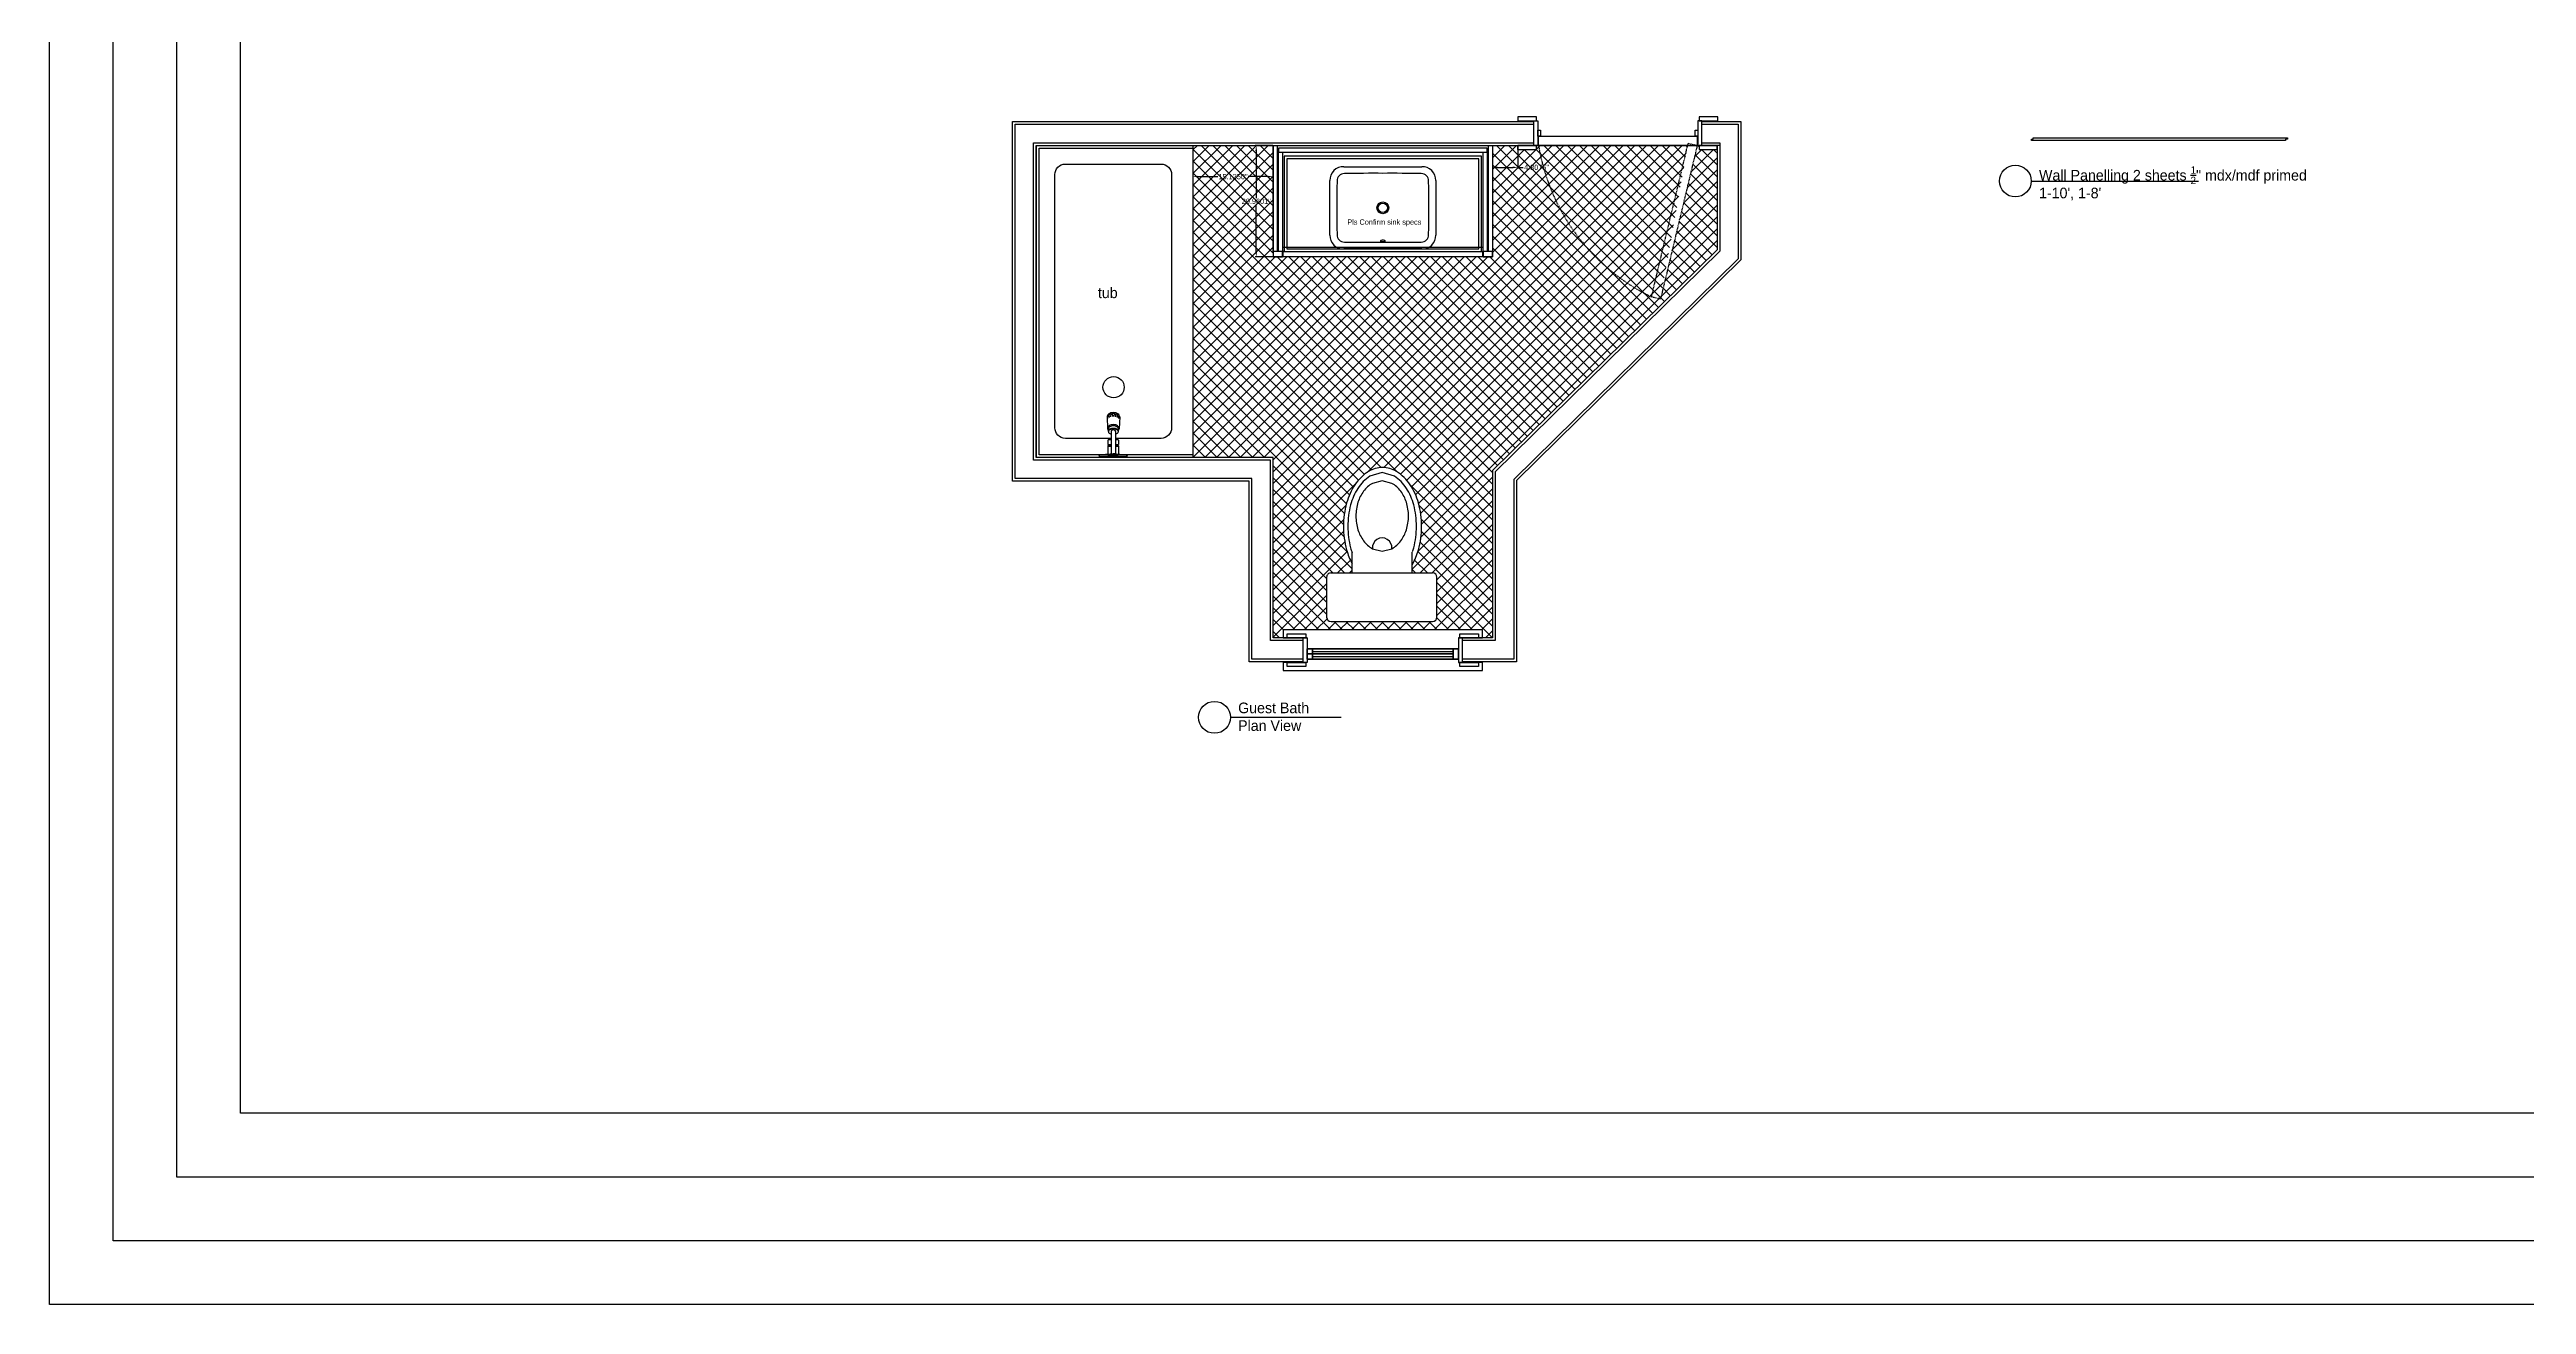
# Model space of a CAD drawing. Header units: inches. Extents: x -292 to 2932, y -132 to 3398.
# Drawn here: x -291.8 to 174.8, y -131.8 to 104.6 of the extents above; entities that cross this region are included whole.
import ezdxf

# ---------------------------------------------------------------- set-up
doc = ezdxf.new("R2010")
doc.units = ezdxf.units.IN
doc.header["$MEASUREMENT"] = 0
doc.linetypes.add('PHANTOM', pattern=[0.49999999999999994, 0.25, -0.05, 0.05, -0.05, 0.05, -0.05])
doc.layers.add('0Xlines', color=3, linetype='Continuous')
doc.layers.add('PKT DOOR UNIT', color=210, linetype='Continuous')
doc.styles.add('Roman', font='Avenir Next.ttf', dxfattribs={"height": 1})
doc.dimstyles.get("Standard").update_dxf_attribs({"dimtxt": 0.7424999999999999, "dimasz": 0.9924999999999999, "dimexe": 0.18, "dimexo": 0.0625, "dimgap": 0.09, "dimtad": 0, "dimtih": 1, "dimtoh": 1, "dimdec": 4, "dimzin": 0, "dimdsep": 46, "dimtxsty": 'Roman', "dimcen": 0.09, "dimadec": 0, "dimazin": 0, "dimtfac": 1, "dimtdec": 4, "dimtofl": 0, "dimtmove": 0, "dimatfit": 3, "dimfxl": 1, "dimtolj": 1, "dimtzin": 0, "dimarcsym": 0})

# ---------------------------------------------------------------- blocks, each defined once
blk = doc.blocks.new('20000pln')
at = {"transparency": 33554687}
for p, q in [((-9.971855475521666, -5.131249999950001), (-9.972692304121667, 5.13124999775)), ((-7.353170814121667, 7.750771489949997), (7.352629186178333, 7.750771489949997)), ((9.972150559478335, 5.131250000050002), (9.972150675778334, -5.131249997749997)), ((7.352629185878333, -7.750771489950001), (-7.353170814421667, -7.750771489950001))]:
    blk.add_line(p, q, dxfattribs=at)
for centre, radius in [((0.0007527163783338509, 5.000444502911705e-11), 1.114744805270685), ((-0.0002708141216665183, 5.000089231543825e-11), 0.875)]:
    blk.add_circle(centre, radius, dxfattribs=at)
for centre, radius, start, end in [((-7.438543657667001, 5.216622843423639), 2.535586300070741, 88.07049426454762, 181.9295057835721), ((139.913142485601, -1.035964246298704e-05), 148.6052583137106, 178.0590058026567, 181.9409861481683), ((-7.244541486425074, 5.089654267623896), 1.363475887402251, 89.59608137130498, 182.3692729555541), ((-1.937743676757715, -303.4453457139434), 309.9437118633986, 89.64183903131813, 90.9792783472296), ((1.937194153588409, -303.4453552131108), 309.9437213132127, 89.02072019051484, 90.35815950372289), ((7.243999998693658, 5.089654081452803), 1.363475887402251, 357.6307255719971, 90.40391715624625), ((7.437980353036718, 5.216601279709231), 2.535607121806495, 358.070997659274, 91.92899979037938), ((-139.9136841041321, -6.763996527325844e-06), 148.6052583137106, 358.059012379383, 1.940992724894422), ((-7.440419073581374, -5.219306931759721), 2.532967485047557, 178.0077488606975, 271.9739479841556), ((-7.245354496323628, -5.0906422359696), 1.362705509840028, 177.587804800053, 270.4248962480942), ((-1.99040676346785, 295.6109633636976), 302.1098041754582, 269.0052543260671, 270.3776304473859), ((-0.3836726450399652, -6.249897481730823), 0.05288008417402547, 128.1210965505477, 235.969070634378), ((-0.191179253269194, -6.495207332853308), 0.3646983468418034, 105.777885198994, 128.12109655055), ((-0.2336699991712807, -6.027768161556491), 0.3209140906894566, 235.969070634378, 261.3109609711538), ((-0.00664513660071897, -7.148299125601518), 1.043360066677013, 89.59374590005567, 105.777885198994), ((-0.01330233315033613, -4.971851576503717), 1.39921893780449, 258.9221853990802, 270.6174556871058), ((0.01480776590700383, -4.971851576503717), 1.39921893780449, 269.382544312894, 281.0778146009199), ((0.008150569357386672, -7.148299125601518), 1.043360066677013, 74.22211480100606, 90.40625409994432), ((1.990942566400867, 295.5169179782546), 302.0157544421893, 269.6224359079144, 270.9948510143177), ((0.2351754319279484, -6.027768161556491), 0.3209140906894566, 278.6890390288461, 304.0309293656219), ((0.1926846860258618, -6.495207332853308), 0.3646983468418034, 51.87890344944996, 74.22211480100596), ((0.3851780777966329, -6.249897481730823), 0.05288008417402547, 304.0309293656218, 51.87890344945224), ((7.244812746967963, -5.090642422161583), 1.362705509840028, 269.575102279457, 2.412193727498168), ((7.444796024220759, -5.223416838311508), 2.529034650068834, 267.9114795955528, 2.088520454754227)]:
    blk.add_arc(centre, radius, start, end, dxfattribs=at)
at = {"layer": 'Defpoints', "transparency": 33554687}
for tag, p in [('TRADENAME', (-0.002856961166845196, 0.009282081049811097)), ('MODELNUMBER', (-0.002856961166845196, 0.01094874771647625)), ('PRODUCT', (-0.002856961166845196, 0.007615414383145946)), ('MATERIAL', (-0.002856961166845196, 0.005948747716480796))]:
    blk.add_attdef(tag, p, '', height=0.001, dxfattribs=at)
blk = doc.blocks.new('A$C44022395')
at = {"transparency": 33554687}
for p, q in [((-2.663182385731488e-08, 0.6876994158155867), (-2.663182385731488e-08, 0.5044370851828717)), ((0.4866341153992835, 0.7076994158123853), (0.01999997336770321, 0.7076994158123853)), ((0.5066341153988105, 0.5044370851828717), (0.5066341153988105, 0.6876994158155867)), ((0.4866341153992835, 0.4844370851860731), (0.01999997336770321, 0.4844370851860731)), ((0.1134020196668644, 0.4844370851860731), (0.1134020196668644, 0.3890364222606877)), ((0.3892069964686016, 0.4844370851860731), (0.3892069964686016, 0.3907709797713323)), ((0.2516545143835174, 0.3845761315242271), (0.2073626185692774, 0.3731387827501749)), ((0.2959464101986669, 0.3731387827501749), (0.2516545143835174, 0.3845761315242271)), ((0.1954603267304265, 0.0404247152255266), (0.2516545143835174, 0.02378816992859356)), ((0.2073626185692774, 0.07338578387862071), (0.2516545143835174, 0.06194843509729253)), ((0.2516545143835174, 0.06194843509729253), (0.2959464101986669, 0.07338578387862071)), ((0.2516545143835174, 0.02378816992859356), (0.3078487020375178, 0.0404247152255266))]:
    blk.add_line(p, q, dxfattribs=at)
for centre, radius, start, end in [((0.01999997336770321, 0.6876994158155867), 0.02, 90, 180), ((0.4866341153992835, 0.6876994158155867), 0.02, 0, 90), ((0.01999997336770321, 0.5044370851828717), 0.02, 180, 270), ((0.4866341153992835, 0.5044370851828717), 0.02, 270, 0), ((0.4778423865454897, 0.2708387178063276), 0.4073161405555923, 164.6519790092094, 180), ((0.3656279370579796, 0.3016382289279136), 0.2909516590373714, 150.4482831004161, 164.6519790092094), ((0.4797213800111422, 0.2708387178063276), 0.3857447108673356, 165.1916038470284, 180), ((0.3673000354183387, 0.3005593432826572), 0.2694611165864446, 161.3358546002224, 165.1916038470284), ((0.2702471662914832, 0.2594957142573548), 0.1298815358620766, 118.9580088069939, 143.1831510018807), ((0.2517834322652561, 0.3687662435913808), 0.04507247589470027, 174.4043093204551, 5.595690679544887), ((0.2330618624764611, 0.2594957142573548), 0.1298815358621112, 36.81684899811932, 61.04199119300613), ((0.1360089933477866, 0.3005593432826572), 0.2694611165885756, 14.80839615297157, 19.66062242981801), ((0.1343560317091033, 0.3016382289279136), 0.2909516590384968, 15.34802099079057, 28.50583840291709), ((0.02358764875771158, 0.2708387178063276), 0.3857447108669021, 0, 14.80839615297157), ((0.02214158222341212, 0.2708387178063276), 0.407316140555622, 0, 15.34802099079057), ((0.4778423865445802, 0.2708387178063276), 0.4073161405553947, 180, 195.3480209907906), ((0.4797213800111422, 0.2708387178063276), 0.3857447108669021, 180, 194.8083961529716), ((0.3456956399531919, 0.2232622833107598), 0.2147933044989484, 162.7733567429538, 180), ((0.2995287645471763, 0.2375768472120399), 0.1664581503735385, 143.1831510018807, 162.7733567429538), ((0.2037802642198585, 0.2375768472120399), 0.1664581503736972, 17.22664325747521, 36.81684899864042), ((0.1576133888147524, 0.2232622833107598), 0.2147933044986985, 0, 17.22664325704617), ((0.02358764875771158, 0.2708387178063276), 0.3857447108669064, 345.1916038470284, 0), ((0.02214158222341212, 0.2708387178063276), 0.4073161405555923, 344.6519790092094, 0), ((0.3656279370579796, 0.2400392066847417), 0.2909516590377401, 195.3480209907906, 213.5296269818849), ((0.3673000354183387, 0.241118092329998), 0.2694611165864356, 194.8083961534012, 212.5476974908205), ((0.3456956399522824, 0.2232622833107598), 0.2147933044980164, 180, 197.2266432570462), ((0.2995287645471763, 0.2089477194094798), 0.1664581503734279, 197.2266432570462, 216.8168489981193), ((0.203780264220768, 0.2089477194167557), 0.166458150373083, 323.1831510013596, 342.7733567425248), ((0.1576133888147524, 0.2232622833107598), 0.2147933044986639, 342.7733567429539, 0), ((0.1360089933505151, 0.241118092329998), 0.2694611165864682, 327.4523025091794, 345.1916038465987), ((0.1343560317100128, 0.2400392066847417), 0.2909516590377404, 326.4703730181151, 344.6519790092094), ((0.2946954162753173, 0.1930372303904733), 0.2058598951574026, 213.5296269818849, 237.9902542670021), ((0.2962992833272438, 0.1958024850755464), 0.1852316024094118, 212.547697490357, 237.0167445983065), ((0.2702471662905737, 0.1870288523641648), 0.1298815358617013, 216.8168489986404, 241.0419911930973), ((0.2499919843839962, 0.1215238551958464), 0.1215239025182785, 237.9902542670904, 270.0000000002084), ((0.2499919843849057, 0.1215238551958464), 0.12152390251822, 269.9999999997916, 302.0097457329096), ((0.2330618624773706, 0.1870288523641648), 0.1298815358617463, 298.9580088069026, 323.1831510013596), ((0.2070097454407005, 0.1958024850755464), 0.1852316024094463, 302.9832554016936, 327.452302509643), ((0.2052885524926751, 0.1930372303904733), 0.2058598951573812, 302.0097457329979, 326.4703730181151)]:
    blk.add_arc(centre, radius, start, end, dxfattribs=at)
blk = doc.blocks.new('*D15')
at = {"color": 0, "lineweight": -2, "transparency": 16777216}
for p, q in [((-76.38528312860763, 86.42260676945537), (-76.38528312860763, 80.47320756428903)), ((-61.26028312860763, 86.42260676945537), (-61.26028312860763, 80.47320756428903)), ((-75.39278312860762, 80.65320756428903), (-71.68891307211045, 80.65320756428903)), ((-62.25278312860762, 80.65320756428903), (-65.9566531851048, 80.65320756428903))]:
    blk.add_line(p, q, dxfattribs=at)
at = {"color": 0, "transparency": 16777216}
for points in [[(-75.39278312860762, 80.8186242309557), (-75.39278312860762, 80.48779089762236), (-76.38528312860763, 80.65320756428903)], [(-62.25278312860762, 80.8186242309557), (-62.25278312860762, 80.48779089762236), (-61.26028312860763, 80.65320756428903)]]:
    blk.add_solid(points, dxfattribs=at)
at = {"layer": 'Defpoints', "color": 0, "transparency": 16777216}
for p in [(-76.38528312860763, 86.48510676945537), (-61.26028312860763, 86.48510676945537), (-61.26028312860763, 80.65320756428903)]:
    blk.add_point(p, dxfattribs=at)
at = {"color": 0, "transparency": 16777216, "insert": (-68.82278312860763, 80.65320756428903), "char_height": 1, "attachment_point": 5, "style": 'Roman'}
blk.add_mtext('\\A1;15.1250"', dxfattribs=at)
blk = doc.blocks.new('*D30')
at = {"color": 0, "lineweight": -2, "transparency": 16777216}
for p, q in [((-61.32278312860763, 86.48510676945537), (-64.6235807648319, 86.48510676945537)), ((-64.44358076483189, 85.49260676945536), (-64.44358076483189, 76.62045919692922)), ((-64.44358076483189, 66.51746416677597), (-64.44358076483189, 75.38961173930211)), ((-61.32278312860764, 65.52496416677596), (-64.6235807648319, 65.52496416677596))]:
    blk.add_line(p, q, dxfattribs=at)
at = {"color": 0, "transparency": 16777216}
for points in [[(-64.60899743149857, 85.49260676945536), (-64.27816409816522, 85.49260676945536), (-64.44358076483189, 86.48510676945537)], [(-64.60899743149857, 66.51746416677597), (-64.27816409816522, 66.51746416677597), (-64.44358076483189, 65.52496416677596)]]:
    blk.add_solid(points, dxfattribs=at)
at = {"layer": 'Defpoints', "color": 0, "transparency": 16777216}
for p in [(-61.26028312860763, 86.48510676945537), (-64.44358076483189, 65.52496416677596), (-61.26028312860764, 65.52496416677596)]:
    blk.add_point(p, dxfattribs=at)
at = {"color": 0, "transparency": 16777216, "insert": (-64.4435807648319, 76.00503546811565), "char_height": 1, "attachment_point": 5, "style": 'Roman'}
blk.add_mtext('\\A1;20.9601"', dxfattribs=at)
blk = doc.blocks.new('*D31')
at = {"color": 0, "lineweight": -2, "transparency": 16777216}
for p, q in [((-19.94278312860752, 86.46246416677607), (-19.94278312860752, 82.21374747612148)), ((-15.13528312860763, 86.0874641667763), (-15.13528312860763, 82.21374747612148)), ((-18.95028312860752, 82.39374747612149), (-16.12778312860762, 82.39374747612149)), ((-15.13528312860763, 82.39374747612149), (-14.14278312860763, 82.39374747612149))]:
    blk.add_line(p, q, dxfattribs=at)
at = {"color": 0, "transparency": 16777216}
for points in [[(-18.95028312860752, 82.55916414278816), (-18.95028312860752, 82.22833080945482), (-19.94278312860752, 82.39374747612149)], [(-16.12778312860762, 82.55916414278816), (-16.12778312860762, 82.22833080945482), (-15.13528312860763, 82.39374747612149)]]:
    blk.add_solid(points, dxfattribs=at)
at = {"layer": 'Defpoints', "color": 0, "transparency": 16777216}
for p in [(-19.94278312860752, 86.52496416677607), (-15.13528312860763, 86.1499641667763), (-15.13528312860763, 82.39374747612149)]:
    blk.add_point(p, dxfattribs=at)
at = {"color": 0, "transparency": 16777216, "insert": (-11.63541024725169, 82.39374747612149), "char_height": 1, "attachment_point": 5, "style": 'Roman'}
blk.add_mtext('\\A1;4.8075"', dxfattribs=at)

msp = doc.modelspace()

# ---------------------------------------------------------------- hatches: boundary and pattern name
at = {"transparency": 33554457}
h = msp.add_hatch(dxfattribs=at)
h.set_pattern_fill('ANSI37', color=256, scale=12.6)
h.set_pattern_definition([(45, (-124.1935600215824, 2.842170943040401e-14), (-1.113693180368812, 1.113693180368812), []), (135, (-124.1935600215824, 2.842170943040401e-14), (-1.113693180368812, -1.113693180368812), [])])
edge = h.paths.add_edge_path()
edge.add_line((22.36471687139237, 66.83746416677607), (22.36471687139237, 85.77496416677607))
edge.add_line((22.36471687139237, 85.77496416677607), (18.98971687139237, 85.77496416677607))
edge.add_line((18.98971687139237, 85.77496416677607), (18.98971687139237, 86.52496416677607))
edge.add_line((18.98971687139237, 86.52496416677607), (18.63296056509716, 86.52496416677607))
edge.add_line((18.63296056509716, 86.52496416677607), (11.71298607599883, 57.59096248933193))
edge.add_line((11.71298607599883, 57.59096248933193), (16.83360696788725, 86.52496416677425))
edge.add_arc((2.786661919639897, 33548.54396935312), 33462.02195355381, 269.9759479361088, 270.0240520638912, ccw=False)
edge.add_line((-11.26028312860745, 86.52496416677425), (-11.63528312860763, 86.52496416677425))
edge.add_line((-11.63528312860763, 86.52496416677425), (-11.63528312860763, 85.77496416677425))
edge.add_line((-11.63528312860763, 85.77496416677425), (-15.13528312860763, 85.77496416677425))
edge.add_line((-15.13528312860763, 85.77496416677425), (-15.13528312860763, 86.52496416677647))
edge.add_line((-15.13528312860763, 86.52496416677647), (-19.94278312860752, 86.52496416677653))
edge.add_line((-19.94278312860752, 86.52496416677653), (-19.94278312860752, 66.52496416677596))
edge.add_line((-19.94278312860752, 66.52496416677596), (-19.94278312860752, 65.52496416677596))
edge.add_line((-19.94278312860752, 65.52496416677596), (-21.69278312860752, 65.52496416677596))
edge.add_line((-21.69278312860752, 65.52496416677596), (-59.38528312860717, 65.52496416677607))
edge.add_line((-59.38528312860717, 65.52496416677607), (-61.26028312860717, 65.52496416677596))
edge.add_line((-61.26028312860717, 65.52496416677596), (-61.26028312860717, 66.52496416677596))
edge.add_line((-61.26028312860717, 66.52496416677596), (-61.26028312860717, 86.52496416677619))
edge.add_line((-61.26028312860717, 86.52496416677619), (-76.38528312860763, 86.52496416677538))
edge.add_line((-76.38528312860763, 86.52496416677538), (-76.38528312860763, 27.77496416677607))
edge.add_line((-76.38528312860763, 27.77496416677607), (-61.26028312860763, 27.77496416677607))
edge.add_line((-61.26028312860763, 27.77496416677607), (-61.26028312860763, -6.225035833223927))
edge.add_line((-61.26028312860763, -6.225035833223927), (-59.35151128175517, -6.225035833223934))
edge.add_line((-59.35151128175517, -6.225035833223934), (-59.35151128175517, -4.725035833225739))
edge.add_line((-59.35151128175517, -4.725035833225739), (-21.85155497545998, -4.725035833226663))
edge.add_line((-21.85155497545998, -4.725035833226663), (-21.85155497545998, -6.225035833223934))
edge.add_line((-21.85155497545998, -6.225035833223934), (-19.94278312860752, -6.225035833223927))
edge.add_line((-19.94278312860752, -6.225035833223927), (-19.94278312860752, 25.27496416677606))
edge.add_line((-19.94278312860752, 25.27496416677606), (22.36471687139237, 66.83746416677607))
edge = h.paths.add_edge_path(flags=16)
edge.add_arc((-40.65176949068493, 20.89558535792592), 4.984585618650111, 89.99999999979161, 122.01017721853091, ccw=False)
edge.add_arc((-40.65176949071856, 20.89558535792346), 4.98458561865257, 57.99025426642987, 89.9999999994049, ccw=False)
edge.add_arc((-42.48538476373638, 17.9622978798742), 8.443822586298003, 33.5296269816821, 57.990254267621594, ccw=False)
edge.add_arc((-45.39484714660608, 16.03440245993492), 11.93405926989938, 15.348020991297005, 33.529626981160106, ccw=False)
edge.add_arc((-49.99758388829682, 14.77108884821797), 16.70701923148079, 0, 15.348020991392502, ccw=False)
edge.add_arc((-49.99758388830497, 14.77108884825154), 16.70701923148894, 344.65197900764224, 359.9999999998849, ccw=False)
edge.add_arc((-45.39484714659459, 13.50777523651845), 11.93405926988431, 330.10034372084306, 344.6519790074014, ccw=False)
edge.add_line((-35.0492142758094, 7.558855068955189), (-35.0492142758094, 6.009854818158736))
edge.add_line((-35.0492142758094, 6.009854818158736), (-31.21812670075042, 6.009854818158743))
edge.add_arc((-31.2181120227733, 5.189508283104875), 0.8203465351851807, 7.958078640513122e-13, 90.00102515961822, ccw=False)
edge.add_line((-30.39776548758812, 5.189508283104885), (-30.39776548758813, -2.327422615122622))
edge.add_arc((-31.2181120227733, -2.327422615120521), 0.8203465351851662, 270.00102518485835, 359.99999999985323, ccw=False)
edge.add_line((-31.2180973444348, -3.147769150174369), (-50.35818242554714, -3.147769150174355))
edge.add_arc((-50.35819710350897, -2.327422615120473), 0.8203465351851938, 180.0000000000012, 270.00102515855025, ccw=False)
edge.add_line((-51.17854363869417, -2.32742261512049), (-51.17854363869417, 5.18950828310701))
edge.add_arc((-50.35819710350899, 5.189508283104883), 0.8203465351851804, 90.00102515784062, 179.9999999998514, ccw=False)
edge.add_line((-50.35821178146065, 6.00985481815875), (-46.36199713111604, 6.009854818158743))
edge.add_line((-46.36199713111604, 6.009854818158743), (-46.36199713111604, 7.750156020438998))
edge.add_arc((-35.90869183467959, 13.50777523654752), 11.93405926993027, 195.3480209916658, 208.8457151611651, ccw=False)
edge.add_arc((-31.30595509299845, 14.7710888482179), 16.70701923149009, 179.9999999999999, 195.3480209915106, ccw=False)
edge.add_arc((-31.30595509299962, 14.77108884820751), 16.70701923148891, 164.6519790085325, 179.9999999999643, ccw=False)
edge.add_arc((-35.90869183472522, 16.03440245982727), 11.93405926989962, 146.4703730183136, 164.6519790081037, ccw=False)
edge.add_arc((-38.81815421750096, 17.96229787991035), 8.443822586297143, 122.01000044910231, 146.4703730187396, ccw=False)
edge = h.paths.add_edge_path(flags=0)
edge.add_arc((-41.48258290532011, 15.23634853132667), 5.327393396449218, 299.191926519378, 323.1831510019945)
edge.add_arc((-42.68363578920236, 16.13540186300802), 6.827668345613268, 323.1831510041914, 342.7729075921147)
edge.add_arc((-44.57727760318488, 16.72254700796312), 8.810247156334341, 342.7730086643745, 360.0000000000002)
edge.add_arc((-44.57727760314665, 16.7225470079602), 8.810247156296114, 1.908423676408792e-11, 17.22698410847832)
edge.add_arc((-42.68363578913885, 17.30969215271346), 6.827668345608732, 17.2270830838415, 36.81684899665068)
edge.add_arc((-41.48258290547797, 18.20874548470864), 5.327393396433826, 36.8168489949559, 61.04199118676187)
edge.add_line((-38.90322686295187, 22.87008035856729), (-40.71996202688504, 23.33920983092839))
edge.add_line((-40.71996202688504, 23.33920983092839), (-42.53669719086267, 22.87008035856545))
edge.add_arc((-39.95734114832949, 18.20874548470865), 5.327393396435633, 118.9580088133144, 143.1823204759383)
edge.add_arc((-38.75628826469116, 17.30969215250472), 6.82766834559459, 143.1825029687058, 162.7733567473586)
edge.add_arc((-36.86264645062255, 16.7225470079631), 8.810247156322646, 162.7733567484946, 179.9999999999998)
edge.add_arc((-36.8626464506211, 16.72254700795857), 8.810247156324095, 179.9999999999703, 197.2269129292163)
edge.add_arc((-38.75628826462622, 16.13540186319634), 6.827668345619687, 197.2269912358788, 216.8168489965142)
edge.add_arc((-39.95734114829207, 15.23634853121768), 5.327393396450712, 216.8168489949554, 240.670776081791)
edge.add_arc((-40.72524989376541, 10.75436352436638), 1.848752471621729, -5.238069069187077, 185.0439069751025, ccw=False)
h.paths.add_polyline_path([(-54.0350203039588, 59.7218387166383), (-37.7807830158232, 59.7218387166383)], flags=16)

# ---------------------------------------------------------------- linework, layer by layer
at = {"transparency": 33554687}
for p, q in [((-76.13528312860763, 86.52496416677539), (-61.26028312860763, 86.52496416677619)), ((-61.26028312860763, 86.52496416677619), (-61.26028312860717, 65.52496416677607)), ((-19.94278312860752, 86.52496416677653), (-19.94278312860752, 85.27496416677653)), ((-19.94278312860752, 86.52496416677607), (-19.94278312860752, 65.52496416677607)), ((-15.13528312860763, 85.77496416677653), (-15.13528312860763, 86.52496416677607)), ((-15.13528312860763, 85.77496416677653), (-11.77852682231196, 85.77496416677653)), ((18.98971687139237, 86.52496416677607), (18.98971687139237, 85.77496416677607)), ((18.98971687139237, 85.77496416677607), (22.36471687139237, 85.77496416677607)), ((22.86471687139215, 86.52496416677607), (19.48971687139215, 86.52496416677607)), ((81.568198506704, 79.82015033172684), (113.0429695815674, 79.82015033172684)), ((-19.94278312860752, 65.52496416677607), (-61.26028312860763, 65.52496416677596)), ((-59.19778312860717, 66.52496416677596), (-59.51028312860717, 66.52496416677596)), ((-22.00528312860752, 66.52496416677596), (-21.69278312860752, 66.52496416677596)), ((-69.31247645899063, -21.18938096397321), (-48.46099407112564, -21.18938096397321))]:
    msp.add_line(p, q, dxfattribs=at)
at = {"transparency": 33554541}
for p, q in [((-92.53571270865977, 35.40023228341934), (-92.44402265311896, 33.16481575370916)), ((-92.41097353272178, 35.07711930649211), (-92.36976492528605, 35.59458858566732)), ((-92.36976492528605, 35.59458858566732), (-92.37361781156677, 35.59460806741178)), ((-92.30766879881956, 32.63600671934682), (-92.30657508972581, 32.85230853828547)), ((-92.30657508972581, 32.85230853828547), (-92.30480798898802, 33.20178638940364)), ((-92.10804951554786, 35.28381712959043), (-92.14402308356462, 35.80167667322385)), ((-91.83600922581445, 35.439151734482), (-91.79480061838026, 35.9566210133567)), ((-91.79480061838026, 35.9566210133567), (-91.79719946620827, 35.95663314289725)), ((-91.48739866091219, 35.47682576786255), (-91.52443248023816, 36.00994822021273)), ((-91.20446853794247, 35.47539515923472), (-91.16172309781916, 36.01216292377726)), ((-90.87174659145401, 35.43427603432772), (-90.9084448780678, 35.96256830540661)), ((-90.59888507446404, 35.30641081418719), (-90.55767646710339, 35.82388009336282)), ((-90.41761966750896, 32.62644986988201), (-90.41656090491003, 32.83584035340346)), ((-90.41656090491003, 32.83584035340346), (-90.41475885767741, 33.19222953993884)), ((-90.3001668231042, 35.12695145465736), (-90.33614039112246, 35.64481099799025)), ((-90.33614039112246, 35.64481099799025), (-90.33263848597763, 35.64479329094775)), ((-90.16163405800883, 35.38822798580294), (-90.26994146143147, 33.15646638065795)), ((-94.11842832272417, 28.04676464899072), (-89.23639390901218, 28.02207911716992)), ((-92.85591154209165, 28.26223339084666), (-93.75709643475504, 28.26679014453971)), ((-92.13530711152202, 28.25858972468341), (-92.85591154209165, 28.26223339084666)), ((-92.7668833437034, 28.36262528982261), (-92.40252547602651, 28.36078294972943)), ((-92.3949225268448, 29.86441105951867), (-92.40252547602651, 28.36078294972943)), ((-92.40252547602651, 28.36078294972943), (-91.99794364209964, 28.35873722106609)), ((-92.39454754402166, 29.93857105981427), (-92.3949225268448, 29.86441105951867)), ((-92.3949225268448, 29.86441105951867), (-91.78001834220882, 29.86130185636067)), ((-92.38914752073036, 29.94858618360128), (-91.7795925821218, 29.94550402838515)), ((-92.30416699187924, 29.8639521629898), (-92.38483857844848, 29.86436007101513)), ((-92.37939355907817, 30.98406675563527), (-92.38337066232513, 30.19751878658518)), ((-92.38337066232513, 30.19751878658518), (-92.22693488829209, 30.19672778432043)), ((-92.22693488829209, 30.19672778432043), (-91.77833376313097, 30.19445947639558)), ((-92.21723456996415, 31.14459411272349), (-92.17689877667954, 31.14439015871082)), ((-92.17689877667954, 31.14439015871082), (-92.17671212943944, 31.18130320786106)), ((-92.17689877667954, 31.14439015871082), (-91.77354084383335, 31.14235061858417)), ((-90.97330247651638, 29.85722277610737), (-90.37813286253856, 29.85421335888505)), ((-90.97287671642935, 29.94142494813185), (-90.38305634847895, 29.93844257885139)), ((-90.97161789743853, 30.19038039614228), (-90.54275134293557, 30.18821187415311)), ((-90.9668249781409, 31.13827153833087), (-90.56346704521955, 31.13623199820384)), ((-90.77058307491384, 28.35253119182308), (-90.38573581172028, 28.3505852490958)), ((-90.07450037671167, 28.24816945601718), (-90.63423937562996, 28.25099972178309)), ((-90.56346704521955, 31.13623199820384), (-90.56328039797945, 31.17314504735408)), ((-90.56346704521955, 31.13623199820384), (-90.52313125193493, 31.13602804419118)), ((-90.54275134293557, 30.18821187415311), (-90.36658099816923, 30.18732108595231)), ((-90.37813286253856, 29.85421335888505), (-90.38573581172028, 28.3505852490958)), ((-90.38573581172028, 28.3505852490958), (-90.16237871050981, 28.34945586565396)), ((-90.37775787971543, 29.92837335918064), (-90.37813286253856, 29.85421335888505)), ((-90.36618661375317, 30.26531812103283), (-90.36658099816923, 30.18732108595231)), ((-90.36243385066774, 31.00749854730693), (-90.36618661375317, 30.26531812103283)), ((-89.05448286129013, 28.24301183673371), (-90.07450037671167, 28.24816945601718)), ((-89.23639390901218, 28.02207911716992), (-88.67309622930036, 28.01923085728095))]:
    msp.add_line(p, q, dxfattribs=at)
for p, q in [((-53.85151128175517, -8.760587342492245), (-27.35155497545998, -8.760587342492247)), ((-53.85151128175517, -9.760587342492245), (-27.35155497545998, -9.760587342492247))]:
    msp.add_line(p, q)
at = {"transparency": 33554687}
for points in [[(-55.60151128175517, -10.72503583322393), (-65.76028312860763, -10.72503583322393), (-65.76028312860763, 23.27496416677607), (-110.3852831286076, 23.27496416677607), (-110.3852831286076, 91.02496416677607), (-15.13528312860763, 91.02496416677653), (-12.13528312860763, 91.0249641667765)], [(-55.60151128175517, -10.22503583322393), (-65.26028312860763, -10.22503583322393), (-65.26028312860763, 23.77496416677607), (-109.8852831286076, 23.77496416677607), (-109.8852831286076, 90.52496416677607), (-15.13528312860763, 90.52496416677653), (-12.13528312860763, 90.5249641667765)], [(19.48971687139215, 91.02496416677614), (26.86471687139237, 91.02496416677607), (26.86471687139237, 64.95004505003247), (-15.44278312860753, 23.38754505003246), (-15.44278312860752, -10.72503583322393), (-25.60155497545998, -10.72503583322393)], [(19.48971687139215, 90.52496416677614), (26.36471687139237, 90.52496416677607), (26.36471687139237, 65.15975828522622), (-15.94278312860752, 23.59725828522622), (-15.94278312860752, -10.22503583322393), (-25.60155497545998, -10.22503583322393)], [(-55.60151128175517, -6.725035833223927), (-61.76028312860763, -6.725035833223927), (-61.76028312860763, 27.27496416677607), (-106.3852831286076, 27.27496416677607), (-106.3852831286076, 87.02496416677607), (-19.94278312860752, 87.02496416677653)], [(-105.8852831286076, 27.77496416677607), (-105.8852831286076, 86.52496416677607), (18.63296056509671, 86.52496416677607)], [(-54.85151128175514, -6.225035833223927), (-61.26028312860763, -6.225035833223927), (-61.26028312860763, 27.77496416677607), (-105.8852831286076, 27.77496416677607), (-105.8852831286076, 86.52496416677607), (-76.13528312860763, 86.52496416677539)], [(18.73971687139215, 86.52496416677612), (22.36471687139237, 86.52496416677607), (22.36471687139237, 66.83746416677607), (-19.94278312860752, 25.27496416677607), (-19.94278312860752, -6.225035833223927), (-26.35155497545999, -6.225035833223927)], [(19.48971687139215, 87.02496416677612), (22.86471687139237, 87.02496416677607), (22.86471687139237, 66.62775093158248), (-19.44278312860752, 25.06525093158248), (-19.44278312860752, -6.725035833223927), (-25.60155497545998, -6.725035833223927)], [(-19.94278312860752, 87.02496416677653), (-12.13528312860763, 87.02496416677644)], [(-19.94278312860752, 86.52496416677653), (18.63296056509671, 86.52496416677612)], [(18.73971687139215, 86.52496416677607), (22.36471687139237, 86.52496416677607), (22.36471687139237, 66.83746416677607)], [(81.5734440924789, 87.71357761769832), (81.9484440924789, 87.71357761769832), (81.9484440924789, 87.96357761769832)], [(129.4484440924789, 87.46357761769832), (81.5734440924789, 87.46357761769832), (81.5734440924789, 87.71357761769832)], [(81.9484440924789, 87.96357761769832), (129.8234440924789, 87.96357761769832), (129.8234440924789, 87.71357761769832)], [(129.8234440924789, 87.71357761769832), (129.4484440924789, 87.71357761769832), (129.4484440924789, 87.46357761769832)], [(-54.85151128175517, -6.225035833223927), (-61.26028312860763, -6.225035833223927)], [(-19.94278312860752, -6.225035833223927), (-26.35155497545998, -6.225035833223927)]]:
    msp.add_lwpolyline(points, dxfattribs=at)
at = {"color": 6}
for points in [[(-11.63528312860763, 91.14996416677425), (-11.63528312860763, 91.89996416677425), (-15.13528312860763, 91.89996416677425), (-15.13528312860763, 91.14996416677425)], [(22.48971687139237, 91.14996416677607), (22.48971687139237, 91.89996416677607), (18.98971687139237, 91.89996416677607), (18.98971687139237, 91.14996416677607)], [(-11.63528312860763, 85.77496416677425), (-11.63528312860763, 86.52496416677425), (-15.13528312860763, 86.52496416677425), (-15.13528312860763, 85.77496416677425)], [(22.36471687139237, 85.77496416677607), (22.36471687139237, 86.52496416677607), (18.98971687139237, 86.52496416677607), (18.98971687139237, 85.77496416677607)]]:
    msp.add_lwpolyline(points, close=True, dxfattribs=at)
for points in [[(-76.38528312860763, 27.27496416677607), (-106.3852831286076, 27.27496416677607), (-106.3852831286076, 87.02496416677607), (-76.38528312860763, 87.02496416677607)], [(-76.38528312860763, 86.52496416677607), (-76.38528312860763, 27.77496416677607)], [(-26.35155497545998, -6.225035833224842), (-21.85155497545998, -6.225035833224842), (-21.85155497545998, -4.725035833226661), (-59.35151128175517, -4.725035833225746), (-59.35151128175517, -6.225035833223927), (-54.85151128175517, -6.225035833223929)], [(-26.35155497545998, -9.260587342492249), (-26.35155497545998, -8.260587342492249), (-54.85151128175517, -8.260587342492245), (-54.85151128175517, -9.260587342492245), (-27.35155497545998, -9.260587342492247)], [(-27.35155497545998, -9.260587342492247), (-54.85151128175517, -9.260587342492245), (-54.85151128175517, -10.26058734249224), (-26.35155497545998, -10.26058734249225), (-26.35155497545998, -9.260587342492249)], [(-54.85151128175517, -10.85003583322484), (-59.35151128175517, -10.85003583322484), (-59.35151128175517, -12.35003583322302), (-21.85155497545998, -12.35003583322393), (-21.85155497545998, -10.85003583322575), (-26.35155497545998, -10.85003583322575)]]:
    msp.add_lwpolyline(points)
at = {"transparency": 33554541}
for points in [[(-105.8646666089348, 86.52496416677607), (-76.38528312860763, 86.52496416677607), (-76.38528312860763, 27.77496416677607), (-105.8646666089348, 27.77496416677607)], [(-105.3646666089348, 86.02496416677607), (-76.38528312860763, 86.02496416677607), (-76.38528312860763, 28.27496416677607), (-105.3646666089348, 28.27496416677607)]]:
    msp.add_lwpolyline(points, close=True, dxfattribs=at)
for points in [[(-60.51028312860717, 66.52496416677596), (-61.26028312860717, 66.52496416677596), (-61.26028312860717, 86.52496416677607), (-60.51028312860717, 86.52496416677607)], [(-60.26028312860717, 85.27496416677596), (-20.94278312860752, 85.27496416677596), (-20.94278312860752, 86.02496416677596), (-60.26028312860717, 86.02496416677596)], [(-59.51028312860717, 66.52496416677596), (-60.26028312860717, 66.52496416677596), (-60.26028312860717, 85.27496416677596), (-59.51028312860717, 85.27496416677596)], [(-20.94278312860752, 66.52496416677596), (-21.69278312860752, 66.52496416677596), (-21.69278312860752, 85.27496416677596), (-20.94278312860752, 85.27496416677596)], [(-19.94278312860752, 66.52496416677596), (-20.69278312860752, 66.52496416677596), (-20.69278312860752, 86.52496416677607), (-19.94278312860752, 86.52496416677607)], [(-61.26028312860717, 65.52496416677596), (-59.51028312860717, 65.52496416677596), (-59.51028312860717, 66.52496416677596), (-61.26028312860717, 66.52496416677596)], [(-59.38528312860717, 66.52496416677596), (-21.81778312860752, 66.52496416677596), (-21.81778312860752, 65.52496416677607), (-59.38528312860717, 65.52496416677607)], [(-21.69278312860752, 65.52496416677596), (-19.94278312860752, 65.52496416677596), (-19.94278312860752, 66.52496416677596), (-21.69278312860752, 66.52496416677596)], [(-53.85151128175517, -10.26058734249225), (-54.85151128175517, -10.26058734249224), (-54.85151128175517, -8.260587342492473), (-53.85151128175517, -8.260587342492473)], [(-27.35155497545998, -9.260587342492247), (-53.85151128175517, -9.260587342492245), (-53.85151128175517, -8.260587342492245), (-27.35155497545998, -8.260587342492247)], [(-27.35155497545998, -10.26058734249225), (-53.85151128175517, -10.26058734249225), (-53.85151128175517, -9.260587342492245), (-27.35155497545998, -9.260587342492247)], [(-26.35155497545998, -10.26058734249225), (-27.35155497545998, -10.26058734249225), (-27.35155497545998, -8.260587342492475), (-26.35155497545998, -8.260587342492476)]]:
    msp.add_lwpolyline(points, close=True)
at = {"transparency": 33554687}
for points in [[(-59.19778312860717, 66.52496416677596), (-22.00528312860752, 66.52496416677596), (-22.00528312860752, 84.52496416677596), (-59.19778312860717, 84.52496416677596)], [(-58.69778312860717, 67.02496416677596), (-22.50528312860752, 67.02496416677596), (-22.50528312860752, 84.02496416677596), (-58.69778312860717, 84.02496416677596)], [(-54.85151128175517, -10.85003583322302), (-55.60151128175517, -10.85003583322302), (-55.60151128175517, -6.22503583322302), (-54.85151128175517, -6.22503583322302)], [(-26.35155497545998, -10.85003583322484), (-25.60155497545998, -10.85003583322484), (-25.60155497545998, -6.225035833224842), (-26.35155497545998, -6.225035833224842)]]:
    msp.add_lwpolyline(points, close=True, dxfattribs=at)
at = {"transparency": 33554541}
for points in [[(-91.77244954562511, 31.35817563896128), (-100.3852831286076, 31.35817563896128, -0.4142135623730951), (-102.3852831286076, 33.35817563896128), (-102.3852831286076, 81.02496416677607, -0.4142135623730951), (-100.3852831286076, 83.02496416677607), (-89.87585149251501, 83.02496416677607)], [(-89.87585149251501, 83.02496416677607), (-82.38528312860763, 83.02496416677607, -0.4142135623730949), (-80.38528312860763, 81.02496416677607), (-80.38528312860763, 33.35817563896128, -0.4142135623730951), (-82.38528312860763, 31.35817563896128), (-90.96571305446041, 31.35817563896128)], [(-90.16398711358555, 35.33974137200185, 0.02172121575484325), (-90.16163405800883, 35.38822798580294, 0.1377032461317454), (-90.24183074058745, 35.67955293162449, 0.107036085048811), (-90.50642548156164, 35.96042023376384, 0.08080151217575948), (-90.87326943147073, 36.13344107226766, 0.06870780131041354), (-91.34459430308097, 36.20094600030355, 0.0687078013104136), (-91.81657772120333, 36.13821081881791, 0.08080151217575855), (-92.185152594414, 35.96890855401131, 0.1070360850488126), (-92.45257408964382, 35.69073134018659, 0.1377032461317515), (-92.53571270865977, 35.40023228341934, 0.01158154600085826), (-92.53524394579107, 35.37434476036894, 0.1070360850488107)], [(-92.37361781156677, 35.59460806741178, 0.02862048969216728), (-92.43332398606005, 35.50911829309895, 0.1377032461317515), (-92.51646260507448, 35.2186192366322, 0.01158154600085826), (-92.5159938422042, 35.19273171388235, 0.1070360850488107)], [(-90.26780489319066, 33.20049209601271, 0.138318300629834), (-90.3412569555368, 33.46606312812918, 0.1070627939593127), (-90.58415309699812, 33.722626249745, 0.08052273129270879), (-90.92055333751013, 33.88048070923917, 0.06835315746386325), (-91.35314915114427, 33.94212708179897, 0.06835315746386456), (-91.78634624678637, 33.88485850681309, 0.0805227312927094), (-92.12432559663938, 33.73041398207696, 0.1070627939593105), (-92.36980382463558, 33.47632027792444, 0.1383183006298341), (-92.44593773056015, 33.21150561269661, 0.02302925468744636), (-92.44402265311896, 33.16481575370916, 0.03434434047714059)], [(-92.44402265311896, 33.16481575370916, 0.1149229740504275), (-92.37248566828917, 32.9459345805805, 0.03434434047714059), (-92.30657508972581, 32.85230853828547, 0.08052273129270932)], [(-90.41761966750896, 32.62644986988201, 0.1665558057868108), (-90.47609812629376, 32.79998887082576, 0.1055200220071628), (-90.69260823865888, 32.9843708499432, 0.06825828563468593), (-90.97926698175989, 33.09189721080649, 0.05442837001673347), (-91.3600948080435, 33.13542571067237, 0.05442837001673333), (-91.74134334533271, 33.0957505757623, 0.06825828563468637), (-92.02907479603542, 32.99112856300579, 0.1055200220071624), (-92.2474384089549, 32.80894548055188, 0.1665558057868361), (-92.30766879881956, 32.63600671934682, 0.1665558057868109)], [(-90.41710657466949, 32.72792375822914, 0.1665558057868108), (-90.47558503345428, 32.90146275917292, 0.1055200220071628), (-90.69209514581941, 33.08584473829033, 0.06825828563468593), (-90.97875388892041, 33.19337109915362, 0.05442837001673347), (-91.35958171520554, 33.23689959871899, 0.05442837001673333), (-91.74083025249323, 33.19722446410942, 0.06825828563468637), (-92.02856170319595, 33.09260245135292, 0.1055200220071624), (-92.24692531611542, 32.91041936889904, 0.1665558057865757), (-92.3071557059801, 32.73748060769394, 0.04517640778394231)], [(-90.41475885767741, 33.19222953993884, 0.1665558057868108), (-90.4732373164622, 33.36576854088259, 0.1055200220071628), (-90.68974742882732, 33.55015052000003, 0.06825828563468593), (-90.97640617192985, 33.65767688056279, 0.05442837001673347), (-91.35723399821194, 33.70120538072918, 0.05442837001673333), (-91.73848253550267, 33.6615302455186, 0.06825828563468637), (-92.02621398620386, 33.55690823306262, 0.1055200220071624), (-92.24457759912335, 33.37472515060871, 0.1665558057868127), (-92.30480798898802, 33.20178638940364, 0.1665558057868109)], [(-91.79732761761798, 35.95659777203079, 0.07558759220304599), (-92.14402308356462, 35.80167667322385, 0.1070360850488126)], [(-90.95913333484613, 32.65944059945141, 0.1305011279624508), (-90.98691991551269, 32.76626331919082, 0.1065042408120166), (-91.07622856295463, 32.86682038592303, 0.08409030875337044), (-91.20165420586052, 32.92967924928392, 0.07306370578637077), (-91.3610126011005, 32.95391464089155, 0.0730637057863727), (-91.52060792930665, 32.93129200774122, 0.08409030875336913), (-91.646662822081, 32.86970473123117, 0.1065042408120189), (-91.73698379086048, 32.77005594416916, 0.130501127962453), (-91.76584920053857, 32.66351967970471, 0.1305011279624533)], [(-91.16172309781916, 36.01216292377726, 0.01937280566882871), (-91.3253441994957, 36.01933295351643, 0.02608795946291786), (-91.52443248023816, 36.00994822021273, 0.0704742329518135)], [(-90.55767646710339, 35.82388009336282, 0.06414934429157802), (-90.85401932788538, 35.95182802548054, 0.004198636715702778), (-90.9084448780678, 35.96256830540661, 0.0273573361924105)], [(-90.41656090491003, 32.83584035340346, 0.03703814086356361), (-90.3439387991904, 32.93567743078523, 0.1383183006298333), (-90.26780489319066, 33.20049209601271, 0.138318300629834)], [(-90.16258299050692, 35.35837506952575, 0.06825980761317628), (-90.22258063700362, 35.49793988453684, 0.05045704697835198), (-90.33263848597763, 35.64479329094775, 0.08080151217575948)], [(-92.30766879881956, 32.63600671934682, 0.1665558057868109), (-92.24919034003484, 32.46246771840304, 0.1055200220071607), (-92.03268022766964, 32.27808573928563, 0.06315190178610065), (-91.76831508829167, 32.17584337771386, 0.05442837001673423)], [(-90.96159922259923, 32.17176429746057, 0.06315190178609699), (-90.6962136702931, 32.27132802622304, 0.1055200220071626), (-90.4778500573737, 32.45351110867692, 0.1665558057868198), (-90.41761966750896, 32.62644986988201, 0.1665558057868108)]]:
    msp.add_lwpolyline(points, format="xyb", dxfattribs=at)
at = {"transparency": 33554531}
msp.add_lwpolyline([(-59.51028312860717, 66.52496416677596), (-21.69278312860752, 66.52496416677597), (-21.69278312860752, 67.27496416677597), (-59.51028312860717, 67.27496416677596)], close=True, dxfattribs=at)
at = {"transparency": 33554541}
for points in [[(-92.2732824429073, 28.03743484844644), (-92.27267058086932, 28.1584422283003)], [(-92.27267058086932, 28.1584422283003), (-91.88805286657676, 28.43885521817235), (-91.78721338336521, 28.43834533314069)], [(-92.27267058086932, 28.1584422283003), (-91.38528312860763, 28.15395524002167)], [(-91.77234256113074, 31.37933386180304), (-91.78721338336521, 28.43834533314069)], [(-91.78721338336521, 28.43834533314069), (-91.38385545051896, 28.43630579301404)], [(-91.76831508829167, 32.17584337771386), (-91.77234256113074, 31.37933386180304)], [(-91.76584920053857, 32.66351967970471), (-91.76831508829167, 32.17584337771386)], [(-90.49789567627084, 28.14946825174266), (-91.38528312860763, 28.15395524002167)], [(-90.98049751767277, 28.43426625288739), (-91.38385545051896, 28.43630579301404)], [(-90.9656266954383, 31.37525478154974), (-90.98049751767277, 28.43426625288739)], [(-90.49789567627084, 28.14946825174266), (-90.87965803438608, 28.43375636785535), (-90.98049751767277, 28.43426625288739)], [(-90.96159922259923, 32.17176429746057), (-90.9656266954383, 31.37525478154974)], [(-90.95913333484613, 32.65944059945141), (-90.96159922259923, 32.17176429746057)], [(-90.49850753830883, 28.0284608718888), (-90.49789567627084, 28.14946825174266)]]:
    msp.add_lwpolyline(points, dxfattribs=at)
at = {"color": 7}
for points in [[(-58.60151128175517, -6.225035833223018), (-58.60151128175517, -5.475035833223018), (-55.10151128175517, -5.475035833223018), (-55.10151128175517, -6.22503583322302)], [(-26.10155497545998, -6.225035833224842), (-26.10155497545998, -5.47503583322484), (-22.60155497545998, -5.475035833224842), (-22.60155497545998, -6.225035833224842)], [(-58.60151128175517, -11.60003583322302), (-58.60151128175517, -10.85003583322302), (-55.10151128175517, -10.85003583322302), (-55.10151128175517, -11.60003583322302)], [(-26.10155497545998, -11.60003583322484), (-26.10155497545998, -10.85003583322484), (-22.60155497545998, -10.85003583322484), (-22.60155497545998, -11.60003583322484)]]:
    msp.add_lwpolyline(points, close=True, dxfattribs=at)
at = {"transparency": 33554687}
for centre in [(78.568198506704, 79.82015033172684), (-72.31247645899063, -21.18938096397321)]:
    msp.add_circle(centre, 3, dxfattribs=at)
at = {"transparency": 33554521}
msp.add_circle((-91.32036903675785, 40.99195413937456), 2, dxfattribs=at)
at = {"transparency": 33554541}
for centre, radius, start, end in [((-93.75913597488322, 27.86343221139295), 0.4033630891813169, 89.7102919367599, 152.9666079860906), ((-92.62243767541636, 28.14524741890195), 0.2609936586435271, 123.603685566088, 153.452502612639), ((-92.3824468060813, 29.93850987361069), 0.0121008926754395, 123.6237818161592, 179.7102919367607), ((-92.59747579042104, 30.26186325170781), 0.3762222603734283, 303.6237818161591, 350.0301294261882), ((-92.21805038601481, 30.98325093958499), 0.1613452356725268, 89.7102919367599, 179.7102919367607), ((-92.05570474958556, 31.18069134582306), 0.1210089267543951, 108.9726824261949, 179.7102919367607), ((-91.37991795804399, 29.21501997693852), 2.199602614214541, 100.276988426815, 108.9726824261949), ((-91.37991795804399, 29.21501997693852), 2.199602614214541, 70.44790144732569, 79.14359544670559), ((-90.68428777790851, 31.17375690939246), 0.1210089267543951, 359.7102919367607, 70.44790144732569), ((-90.17157070232888, 30.249596898755), 0.3762222603734283, 189.3904544475411, 235.7968020573616), ((-90.52394706798559, 30.97468487105268), 0.1613452356725268, 18.20035009309627, 89.7102919367599), ((-90.38985861780604, 29.92843454538497), 0.0121008926754395, 359.7102919367607, 55.79680205736162), ((-90.30882800507086, 28.13362741202018), 0.2608243032873675, 26.04991734251169, 55.84134653407413), ((-89.05508767206572, 27.80509476307346), 0.4379174913069102, 29.27404183080737, 89.92086839028022)]:
    msp.add_arc(centre, radius, start, end, dxfattribs=at)
at = {"layer": '0Xlines', "transparency": 33554687}
for points in [[(-291.7730719457049, 340.9540574259299), (629.9222576916762, 340.9540574259299), (629.9222576916764, -131.7760559069294), (-291.7730719457048, -131.7760559069293)], [(-279.7730719457049, 328.9540574259299), (617.9222576916762, 328.9540574259299), (617.9222576916764, -119.7760559069294), (-279.7730719457048, -119.7760559069293)], [(-267.7730719457049, 316.9540574259299), (605.9222576916764, 316.9540574259299), (605.9222576916764, -107.7760559069293), (-267.7730719457049, -107.7760559069293)], [(-255.7730719457049, 304.9540574259299), (593.9222576916764, 304.9540574259299), (593.9222576916764, -95.77605590692929), (-255.7730719457049, -95.77605590692929)]]:
    msp.add_lwpolyline(points, close=True, dxfattribs=at)
at = {"layer": 'PKT DOOR UNIT', "transparency": 33554687}
for points in [[(-11.38528312860763, 86.52496416677425), (-12.13528312860763, 86.52496416677425), (-12.13528312860763, 91.14996416677425), (-11.38528312860763, 91.14996416677425)], [(18.73971687139215, 86.52496416677607), (19.48971687139215, 86.52496416677607), (19.48971687139215, 91.14996416677607), (18.73971687139215, 91.14996416677607)]]:
    msp.add_lwpolyline(points, close=True, dxfattribs=at)
at = {"layer": 'PKT DOOR UNIT'}
for points in [[(-11.38528312860763, 88.27496416677425), (-11.38528312860763, 89.39996416677425), (-10.88528312860763, 89.39996416677425), (-10.88528312860763, 88.27496416677425)], [(18.23971687139215, 88.27496416677425), (18.23971687139215, 89.39996416677425), (18.73971687139215, 89.39996416677425), (18.73971687139215, 88.27496416677425)], [(-11.26028312860763, 86.52496416677425), (-11.26028312860763, 88.27496416677425), (18.63296056509671, 88.27496416677425), (18.63296056509671, 86.52496416677425)]]:
    msp.add_lwpolyline(points, close=True, dxfattribs=at)
at = {"layer": 'PKT DOOR UNIT', "linetype": 'PHANTOM', "transparency": 33554536}
msp.add_lwpolyline([(11.71298607599883, 57.59096248933193), (10.01098597732576, 57.99801981222004), (16.93096046642364, 86.93202148966236), (18.63296056509671, 86.52496416677425)], close=True, dxfattribs=at)
msp.add_arc((26.9347264747216, 92.8112878527198), 38.70887009566256, 189.3462331216825, 244.0742676935685, dxfattribs=at)

# ---------------------------------------------------------------- block references
at = {"transparency": 33554687}
msp.add_blockref('20000pln', (-40.60126231433568, 74.77741565515626), dxfattribs=at).add_auto_attribs({'MODELNUMBER': 'K-20000', 'TRADENAME': 'CAXTON', 'PRODUCT': 'BATHROOM SINK', 'MATERIAL': 'VITREOUS CHINA'})
at = {"color": 7, "transparency": 33554687, "xscale": 41.01732675925874, "yscale": 41.01732675925874, "zscale": 41.01732675925874, "rotation": 180}
msp.add_blockref('A$C44022395', (-30.39776657997373, 25.88016903553876), dxfattribs=at)

# ---------------------------------------------------------------- texts
at = {"transparency": 33554687, "char_height": 2, "attachment_point": 1, "style": 'Roman'}
for s, width, insert in [('\\A1;Wall Panelling 2 sheets {\\H0.7x;\\S1/2;}" mdx/mdf primed\\P1-10\', 1-8\'', 77.94781474279444, (83.02394293770885, 82.59752146145001)), ('tub', 15.59082980465973, (-94.27213347124274, 59.77227571045805)), ('Guest Bath \\PPlan View', 77.94781474279444, (-67.85673202798577, -18.41200983425003))]:
    msp.add_mtext_dynamic_manual_height_columns(s, width=width, gutter_width=10, heights=[0], dxfattribs=dict(at, insert=insert))
at = {"color": 1, "transparency": 33554687, "insert": (-47.82863575107476, 72.59472668252849), "char_height": 1, "attachment_point": 1, "style": 'Roman'}
msp.add_mtext_dynamic_manual_height_columns('\\pxqc;Pls Confirm sink specs', width=15.03247005995036, gutter_width=5, heights=[0], dxfattribs=at)

# ---------------------------------------------------------------- dimensions: what is measured, and where the dimension line sits
at = {"color": 6, "transparency": 33554687}
dim = msp.add_linear_dim(base=(-61.26028312860763, 80.65320756428903), p1=(-76.38528312860763, 86.48510676945537), p2=(-61.26028312860763, 86.48510676945537), dimstyle='Standard', override={"dimpost": '"'}, dxfattribs=at)
dim.commit()
dim.dimension.update_dxf_attribs({"geometry": '*D15', "text_midpoint": (-68.82278312860763, 80.65320756428903)})
at = {"transparency": 33554687}
dim = msp.add_linear_dim(base=(-64.44358076483189, 65.52496416677596), p1=(-61.26028312860763, 86.48510676945537), p2=(-61.26028312860764, 65.52496416677596), angle=90, dimstyle='Standard', override={"dimpost": '"'}, dxfattribs=at)
dim.commit()
dim.dimension.update_dxf_attribs({"geometry": '*D30', "text_midpoint": (-64.4435807648319, 76.00503546811565)})
dim = msp.add_linear_dim(base=(-15.13528312860763, 82.39374747612149), p1=(-19.94278312860752, 86.52496416677607), p2=(-15.13528312860763, 86.1499641667763), dimstyle='Standard', override={"dimpost": '"'}, dxfattribs=at)
dim.commit()
dim.dimension.update_dxf_attribs({"geometry": '*D31', "text_midpoint": (-11.63541024725169, 82.39374747612149)})

doc.saveas('drawing.dxf')
